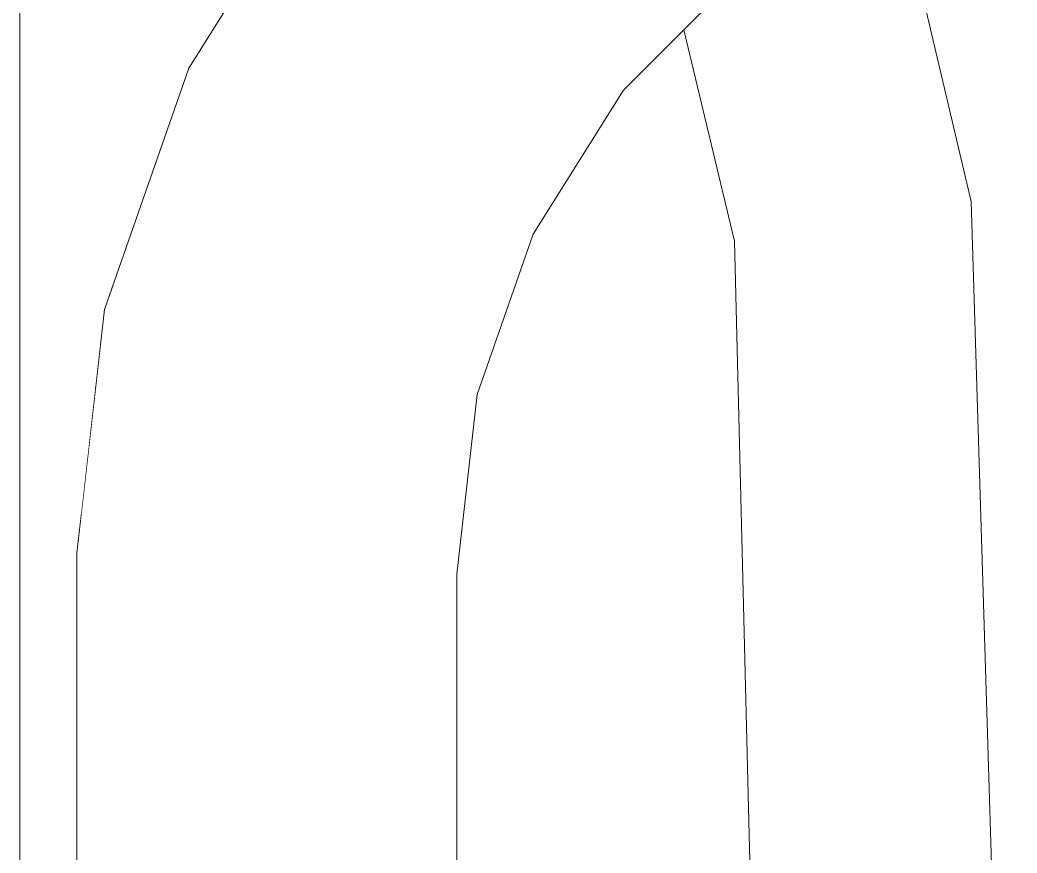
# Model space of a CAD drawing. Header units: millimetres. Extents: x -48147 to 1414029, y -496296 to 18123.
# Drawn here: x 1378201.6 to 1378254.1, y -489502 to -489458.1 of the extents above; entities that cross this region are included whole.
import ezdxf

# ---------------------------------------------------------------- set-up
doc = ezdxf.new("R2010")
doc.units = ezdxf.units.MM
doc.header["$MEASUREMENT"] = 0
doc.linetypes.add('Wipeout_Contour', pattern=[1000, 0, -1000])
doc.layers.add('New_A-25-M_Wall_Int', color=7, linetype='Continuous')
doc.layers.add('New_A-35-M_FFE_Sanitary', color=7, linetype='Continuous')
doc.layers.add('New_A-35-M_FFE_Sanitary_Pen_No__64', color=7, linetype='Continuous', lineweight=20, true_color=0x606060)
doc.layers.add('New_A-35-M_FFE_Sanitary_Pen_No__74', color=7, linetype='Continuous', lineweight=20, true_color=0x606060)

# ---------------------------------------------------------------- blocks, each defined once
blk = doc.blocks.new('Section Elem_154_2', base_point=(1372878.996, -490836.732))
at = {"color": 254, "linetype": 'Wipeout_Contour', "lineweight": 0, "ltscale": 16088546.13971808}
blk.add_wipeout([(1378224.575, -489487.294), (1378224.575, -489711.351), (1378226.577, -489701.027), (1378230.687, -489672.202), (1378237.024, -489624.732), (1378241.085, -489546.732), (1378239.202, -489469.78), (1378236.521, -489458.662), (1378233.352, -489461.831), (1378228.594, -489469.404), (1378225.64, -489477.845)], dxfattribs=at).dxf.layer = 'New_A-25-M_Wall_Int'
blk = doc.blocks.new('Section Elem_190_2', base_point=(1372878.996, -490836.732))
at = {"color": 254, "linetype": 'Wipeout_Contour', "lineweight": 0, "ltscale": 8775213.607918296}
blk.add_wipeout([(1378204.798, -489484.218), (1378206.021, -489473.367), (1378210.463, -489460.673), (1378212.577, -489457.309), (1378212.575, -489383.732), (1378204.798, -489380.511)], dxfattribs=at).dxf.layer = 'New_A-35-M_FFE_Sanitary'
at = {"color": 254, "linetype": 'Wipeout_Contour', "lineweight": 0, "ltscale": 4387812.572370471}
blk.add_wipeout([(1378254.072, -489546.732), (1378251.085, -489468.418), (1378252.431, -489547.756)], dxfattribs=at).dxf.layer = 'New_A-35-M_FFE_Sanitary'
at = {"color": 254, "linetype": 'Wipeout_Contour', "lineweight": 0, "ltscale": 8775479.238848457}
blk.add_wipeout([(1378204.798, -489380.511), (1378201.577, -489379.177), (1378201.577, -489894.732), (1378204.578, -489894.732), (1378204.578, -489486.171), (1378204.798, -489484.218)], dxfattribs=at).dxf.layer = 'New_A-35-M_FFE_Sanitary'
at = {"color": 254, "linetype": 'Wipeout_Contour', "lineweight": 0, "ltscale": 4387784.960119426}
blk.add_wipeout([(1378254.072, -489546.732), (1378251.655, -489467.684), (1378251.085, -489468.418)], dxfattribs=at).dxf.layer = 'New_A-35-M_FFE_Sanitary'
at = {"layer": 'New_A-35-M_FFE_Sanitary_Pen_No__64', "linetype": 'Continuous'}
blk.add_line((1378201.577, -489379.177), (1378201.577, -489894.732), dxfattribs=at)
at = {"color": 254, "linetype": 'Wipeout_Contour', "lineweight": 0, "ltscale": 4387804.224860418}
blk.add_wipeout([(1378252.431, -489547.756), (1378247.201, -489469.335), (1378247.947, -489548.18)], dxfattribs=at).dxf.layer = 'New_A-35-M_FFE_Sanitary'
at = {"color": 254, "linetype": 'Wipeout_Contour', "lineweight": 0, "ltscale": 4387779.592016594}
blk.add_wipeout([(1378252.431, -489547.756), (1378251.085, -489468.418), (1378247.201, -489469.335)], dxfattribs=at).dxf.layer = 'New_A-35-M_FFE_Sanitary'
at = {"color": 254, "linetype": 'Wipeout_Contour', "lineweight": 0, "ltscale": 7312898.051941488}
blk.add_wipeout([(1378247.248, -489450.749), (1378247.113, -489450.835), (1378251.085, -489468.418), (1378251.655, -489467.684), (1378247.615, -489450.621)], dxfattribs=at).dxf.layer = 'New_A-35-M_FFE_Sanitary'
at = {"color": 254, "linetype": 'Wipeout_Contour', "lineweight": 0, "ltscale": 4387791.095414636}
blk.add_wipeout([(1378247.947, -489548.18), (1378242.279, -489469.9), (1378243.248, -489547.756)], dxfattribs=at).dxf.layer = 'New_A-35-M_FFE_Sanitary'
at = {"layer": 'New_A-35-M_FFE_Sanitary_Pen_No__64', "linetype": 'Continuous'}
blk.add_line((1378254.072, -489546.732), (1378251.655, -489467.684), dxfattribs=at)
at = {"color": 254, "linetype": 'Wipeout_Contour', "lineweight": 0, "ltscale": 4387767.586830511}
blk.add_wipeout([(1378247.947, -489548.18), (1378247.201, -489469.335), (1378242.279, -489469.9)], dxfattribs=at).dxf.layer = 'New_A-35-M_FFE_Sanitary'
at = {"color": 254, "linetype": 'Wipeout_Contour', "lineweight": 0, "ltscale": 5850315.468386131}
blk.add_wipeout([(1378246.557, -489451.183), (1378243.869, -489452.873), (1378247.201, -489469.335), (1378251.085, -489468.418)], dxfattribs=at).dxf.layer = 'New_A-35-M_FFE_Sanitary'
at = {"color": 254, "linetype": 'Wipeout_Contour', "lineweight": 0, "ltscale": 4387780.925141061}
blk.add_wipeout([(1378243.248, -489547.756), (1378239.202, -489469.78), (1378241.085, -489546.732)], dxfattribs=at).dxf.layer = 'New_A-35-M_FFE_Sanitary'
at = {"color": 254, "linetype": 'Wipeout_Contour', "lineweight": 0, "ltscale": 4387736.048703725}
blk.add_wipeout([(1378247.113, -489450.835), (1378246.557, -489451.183), (1378251.085, -489468.418)], dxfattribs=at).dxf.layer = 'New_A-35-M_FFE_Sanitary'
at = {"color": 254, "linetype": 'Wipeout_Contour', "lineweight": 0, "ltscale": 4387755.727291552}
blk.add_wipeout([(1378243.248, -489547.756), (1378242.279, -489469.9), (1378239.202, -489469.78)], dxfattribs=at).dxf.layer = 'New_A-35-M_FFE_Sanitary'
at = {"layer": 'New_A-35-M_FFE_Sanitary_Pen_No__64', "linetype": 'Continuous'}
blk.add_line((1378251.655, -489467.684), (1378247.615, -489450.621), dxfattribs=at)
at = {"color": 254, "linetype": 'Wipeout_Contour', "lineweight": 0, "ltscale": 7312872.210791364}
blk.add_wipeout([(1378239.676, -489455.507), (1378239.45, -489455.733), (1378242.279, -489469.9), (1378247.201, -489469.335), (1378242.849, -489453.514)], dxfattribs=at).dxf.layer = 'New_A-35-M_FFE_Sanitary'
at = {"color": 254, "linetype": 'Wipeout_Contour', "lineweight": 0, "ltscale": 4387727.507611115}
blk.add_wipeout([(1378243.869, -489452.873), (1378242.849, -489453.514), (1378247.201, -489469.335)], dxfattribs=at).dxf.layer = 'New_A-35-M_FFE_Sanitary'
at = {"color": 254, "linetype": 'Wipeout_Contour', "lineweight": 0, "ltscale": 5850289.83944539}
blk.add_wipeout([(1378238.705, -489456.478), (1378236.712, -489458.471), (1378239.202, -489469.78), (1378242.279, -489469.9)], dxfattribs=at).dxf.layer = 'New_A-35-M_FFE_Sanitary'
at = {"color": 254, "linetype": 'Wipeout_Contour', "lineweight": 0, "ltscale": 4387716.967548639}
blk.add_wipeout([(1378239.45, -489455.733), (1378238.705, -489456.478), (1378242.279, -489469.9)], dxfattribs=at).dxf.layer = 'New_A-35-M_FFE_Sanitary'
at = {"color": 254, "linetype": 'Wipeout_Contour', "lineweight": 0, "ltscale": 4387711.154872634}
blk.add_wipeout([(1378236.712, -489458.471), (1378236.521, -489458.662), (1378239.202, -489469.78)], dxfattribs=at).dxf.layer = 'New_A-35-M_FFE_Sanitary'
at = {"layer": 'New_A-35-M_FFE_Sanitary_Pen_No__64', "linetype": 'Continuous'}
for p, q in [((1378239.202, -489469.78), (1378236.521, -489458.662)), ((1378241.085, -489546.732), (1378239.202, -489469.78))]:
    blk.add_line(p, q, dxfattribs=at)
blk = doc.blocks.new('Section Elem_327_2', base_point=(1372878.996, -490836.732))
at = {"color": 254, "linetype": 'Wipeout_Contour', "lineweight": 0, "ltscale": 5850272.492718166}
blk.add_wipeout([(1378239.676, -489455.507), (1378239.599, -489455.412), (1378233.256, -489461.755), (1378233.352, -489461.831)], dxfattribs=at).dxf.layer = 'New_A-35-M_FFE_Sanitary'
at = {"color": 254, "linetype": 'Wipeout_Contour', "lineweight": 0, "ltscale": 5850271.506602824}
blk.add_wipeout([(1378239.599, -489455.412), (1378239.335, -489455.08), (1378232.924, -489461.49), (1378233.256, -489461.755)], dxfattribs=at).dxf.layer = 'New_A-35-M_FFE_Sanitary'
at = {"color": 254, "linetype": 'Wipeout_Contour', "lineweight": 0, "ltscale": 5850269.460263376}
blk.add_wipeout([(1378239.335, -489455.08), (1378238.89, -489454.522), (1378232.366, -489461.045), (1378232.924, -489461.49)], dxfattribs=at).dxf.layer = 'New_A-35-M_FFE_Sanitary'
at = {"color": 254, "linetype": 'Wipeout_Contour', "lineweight": 0, "ltscale": 5850260.890062327}
blk.add_wipeout([(1378233.352, -489461.831), (1378233.256, -489461.755), (1378228.483, -489469.351), (1378228.594, -489469.404)], dxfattribs=at).dxf.layer = 'New_A-35-M_FFE_Sanitary'
at = {"color": 254, "linetype": 'Wipeout_Contour', "lineweight": 0, "ltscale": 5850266.415855391}
blk.add_wipeout([(1378238.89, -489454.522), (1378238.278, -489453.755), (1378231.599, -489460.434), (1378232.366, -489461.045)], dxfattribs=at).dxf.layer = 'New_A-35-M_FFE_Sanitary'
at = {"color": 254, "linetype": 'Wipeout_Contour', "lineweight": 0, "ltscale": 5850259.824869128}
blk.add_wipeout([(1378233.256, -489461.755), (1378232.924, -489461.49), (1378228.101, -489469.166), (1378228.483, -489469.351)], dxfattribs=at).dxf.layer = 'New_A-35-M_FFE_Sanitary'
at = {"color": 254, "linetype": 'Wipeout_Contour', "lineweight": 0, "ltscale": 5850262.465824684}
blk.add_wipeout([(1378238.278, -489453.755), (1378237.518, -489452.802), (1378230.646, -489459.674), (1378231.599, -489460.434)], dxfattribs=at).dxf.layer = 'New_A-35-M_FFE_Sanitary'
at = {"color": 254, "linetype": 'Wipeout_Contour', "lineweight": 0, "ltscale": 5850257.613917839}
blk.add_wipeout([(1378232.924, -489461.49), (1378232.366, -489461.045), (1378227.458, -489468.857), (1378228.101, -489469.166)], dxfattribs=at).dxf.layer = 'New_A-35-M_FFE_Sanitary'
at = {"color": 254, "linetype": 'Wipeout_Contour', "lineweight": 0, "ltscale": 5850257.730113223}
blk.add_wipeout([(1378237.518, -489452.802), (1378236.633, -489451.692), (1378229.537, -489458.789), (1378230.646, -489459.674)], dxfattribs=at).dxf.layer = 'New_A-35-M_FFE_Sanitary'
at = {"color": 254, "linetype": 'Wipeout_Contour', "lineweight": 0, "ltscale": 5850254.324260546}
blk.add_wipeout([(1378232.366, -489461.045), (1378231.599, -489460.434), (1378226.574, -489468.431), (1378227.458, -489468.857)], dxfattribs=at).dxf.layer = 'New_A-35-M_FFE_Sanitary'
at = {"color": 254, "linetype": 'Wipeout_Contour', "lineweight": 0, "ltscale": 5850257.068432486}
blk.add_wipeout([(1378228.594, -489469.404), (1378228.483, -489469.351), (1378225.52, -489477.818), (1378225.64, -489477.845)], dxfattribs=at).dxf.layer = 'New_A-35-M_FFE_Sanitary'
at = {"color": 254, "linetype": 'Wipeout_Contour', "lineweight": 0, "ltscale": 5850252.352528553}
blk.add_wipeout([(1378236.633, -489451.692), (1378235.65, -489450.46), (1378228.304, -489457.806), (1378229.537, -489458.789)], dxfattribs=at).dxf.layer = 'New_A-35-M_FFE_Sanitary'
at = {"color": 254, "linetype": 'Wipeout_Contour', "lineweight": 0, "ltscale": 5850250.055710497}
blk.add_wipeout([(1378231.599, -489460.434), (1378230.646, -489459.674), (1378225.476, -489467.902), (1378226.574, -489468.431)], dxfattribs=at).dxf.layer = 'New_A-35-M_FFE_Sanitary'
at = {"color": 254, "linetype": 'Wipeout_Contour', "lineweight": 0, "ltscale": 5850255.977578937}
blk.add_wipeout([(1378228.483, -489469.351), (1378228.101, -489469.166), (1378225.107, -489477.724), (1378225.52, -489477.818)], dxfattribs=at).dxf.layer = 'New_A-35-M_FFE_Sanitary'
at = {"layer": 'New_A-35-M_FFE_Sanitary_Pen_No__74', "linetype": 'Continuous'}
blk.add_line((1378239.676, -489455.507), (1378233.352, -489461.831), dxfattribs=at)
at = {"color": 254, "linetype": 'Wipeout_Contour', "lineweight": 0, "ltscale": 5850244.937831412}
blk.add_wipeout([(1378230.646, -489459.674), (1378229.537, -489458.789), (1378224.197, -489467.287), (1378225.476, -489467.902)], dxfattribs=at).dxf.layer = 'New_A-35-M_FFE_Sanitary'
at = {"color": 254, "linetype": 'Wipeout_Contour', "lineweight": 0, "ltscale": 5850253.713020897}
blk.add_wipeout([(1378228.101, -489469.166), (1378227.458, -489468.857), (1378224.411, -489477.565), (1378225.107, -489477.724)], dxfattribs=at).dxf.layer = 'New_A-35-M_FFE_Sanitary'
at = {"color": 254, "linetype": 'Wipeout_Contour', "lineweight": 0, "ltscale": 5850239.126013373}
blk.add_wipeout([(1378229.537, -489458.789), (1378228.304, -489457.806), (1378222.777, -489466.602), (1378224.197, -489467.287)], dxfattribs=at).dxf.layer = 'New_A-35-M_FFE_Sanitary'
at = {"color": 254, "linetype": 'Wipeout_Contour', "lineweight": 0, "ltscale": 5850250.34325097}
blk.add_wipeout([(1378227.458, -489468.857), (1378226.574, -489468.431), (1378223.454, -489477.346), (1378224.411, -489477.565)], dxfattribs=at).dxf.layer = 'New_A-35-M_FFE_Sanitary'
at = {"layer": 'New_A-35-M_FFE_Sanitary_Pen_No__74', "linetype": 'Continuous'}
blk.add_line((1378233.352, -489461.831), (1378228.594, -489469.404), dxfattribs=at)
at = {"color": 254, "linetype": 'Wipeout_Contour', "lineweight": 0, "ltscale": 5850232.796756727}
blk.add_wipeout([(1378228.304, -489457.806), (1378226.986, -489456.754), (1378221.257, -489465.871), (1378222.777, -489466.602)], dxfattribs=at).dxf.layer = 'New_A-35-M_FFE_Sanitary'
at = {"color": 254, "linetype": 'Wipeout_Contour', "lineweight": 0, "ltscale": 5850245.970394121}
blk.add_wipeout([(1378226.574, -489468.431), (1378225.476, -489467.902), (1378222.266, -489477.075), (1378223.454, -489477.346)], dxfattribs=at).dxf.layer = 'New_A-35-M_FFE_Sanitary'
at = {"color": 254, "linetype": 'Wipeout_Contour', "lineweight": 0, "ltscale": 5850261.475352893}
blk.add_wipeout([(1378225.64, -489477.845), (1378225.52, -489477.818), (1378224.454, -489487.287), (1378224.575, -489487.294)], dxfattribs=at).dxf.layer = 'New_A-35-M_FFE_Sanitary'
at = {"color": 254, "linetype": 'Wipeout_Contour', "lineweight": 0, "ltscale": 5850226.142309995}
blk.add_wipeout([(1378226.986, -489456.754), (1378225.622, -489455.667), (1378219.686, -489465.114), (1378221.257, -489465.871)], dxfattribs=at).dxf.layer = 'New_A-35-M_FFE_Sanitary'
at = {"color": 254, "linetype": 'Wipeout_Contour', "lineweight": 0, "ltscale": 5850240.72711614}
blk.add_wipeout([(1378225.476, -489467.902), (1378224.197, -489467.287), (1378220.883, -489476.759), (1378222.266, -489477.075)], dxfattribs=at).dxf.layer = 'New_A-35-M_FFE_Sanitary'
at = {"color": 254, "linetype": 'Wipeout_Contour', "lineweight": 0, "ltscale": 5850260.408224598}
blk.add_wipeout([(1378225.52, -489477.818), (1378225.107, -489477.724), (1378224.032, -489487.263), (1378224.454, -489487.287)], dxfattribs=at).dxf.layer = 'New_A-35-M_FFE_Sanitary'
at = {"layer": 'New_A-35-M_FFE_Sanitary_Pen_No__74', "linetype": 'Continuous'}
blk.add_line((1378228.594, -489469.404), (1378225.64, -489477.845), dxfattribs=at)
at = {"color": 254, "linetype": 'Wipeout_Contour', "lineweight": 0, "ltscale": 5850219.364826929}
blk.add_wipeout([(1378225.622, -489455.667), (1378224.254, -489454.576), (1378218.109, -489464.355), (1378219.686, -489465.114)], dxfattribs=at).dxf.layer = 'New_A-35-M_FFE_Sanitary'
at = {"color": 254, "linetype": 'Wipeout_Contour', "lineweight": 0, "ltscale": 5850234.772590256}
blk.add_wipeout([(1378224.197, -489467.287), (1378222.777, -489466.602), (1378219.345, -489476.409), (1378220.883, -489476.759)], dxfattribs=at).dxf.layer = 'New_A-35-M_FFE_Sanitary'
at = {"color": 254, "linetype": 'Wipeout_Contour', "lineweight": 0, "ltscale": 5850258.190541439}
blk.add_wipeout([(1378225.107, -489477.724), (1378224.411, -489477.565), (1378223.323, -489487.224), (1378224.032, -489487.263)], dxfattribs=at).dxf.layer = 'New_A-35-M_FFE_Sanitary'
at = {"color": 254, "linetype": 'Wipeout_Contour', "lineweight": 0, "ltscale": 5850212.670221677}
blk.add_wipeout([(1378224.254, -489454.576), (1378222.923, -489453.515), (1378216.576, -489463.616), (1378218.109, -489464.355)], dxfattribs=at).dxf.layer = 'New_A-35-M_FFE_Sanitary'
at = {"color": 254, "linetype": 'Wipeout_Contour', "lineweight": 0, "ltscale": 5850228.287651966}
blk.add_wipeout([(1378222.777, -489466.602), (1378221.257, -489465.871), (1378217.701, -489476.033), (1378219.345, -489476.409)], dxfattribs=at).dxf.layer = 'New_A-35-M_FFE_Sanitary'
at = {"color": 254, "linetype": 'Wipeout_Contour', "lineweight": 0, "ltscale": 5850254.88911613}
blk.add_wipeout([(1378224.411, -489477.565), (1378223.454, -489477.346), (1378222.348, -489487.169), (1378223.323, -489487.224)], dxfattribs=at).dxf.layer = 'New_A-35-M_FFE_Sanitary'
at = {"color": 254, "linetype": 'Wipeout_Contour', "lineweight": 0, "ltscale": 5850206.261909625}
blk.add_wipeout([(1378222.923, -489453.515), (1378221.67, -489452.515), (1378215.132, -489462.921), (1378216.576, -489463.616)], dxfattribs=at).dxf.layer = 'New_A-35-M_FFE_Sanitary'
at = {"color": 254, "linetype": 'Wipeout_Contour', "lineweight": 0, "ltscale": 5850221.469294125}
blk.add_wipeout([(1378221.257, -489465.871), (1378219.686, -489465.114), (1378216.001, -489475.645), (1378217.701, -489476.033)], dxfattribs=at).dxf.layer = 'New_A-35-M_FFE_Sanitary'
at = {"color": 254, "linetype": 'Wipeout_Contour', "lineweight": 0, "ltscale": 5850250.603961758}
blk.add_wipeout([(1378223.454, -489477.346), (1378222.266, -489477.075), (1378221.137, -489487.101), (1378222.348, -489487.169)], dxfattribs=at).dxf.layer = 'New_A-35-M_FFE_Sanitary'
at = {"color": 254, "linetype": 'Wipeout_Contour', "lineweight": 0, "ltscale": 5850599.880175922}
blk.add_wipeout([(1378224.575, -489487.294), (1378224.454, -489487.287), (1378224.454, -489986.178), (1378224.575, -489986.171)], dxfattribs=at).dxf.layer = 'New_A-35-M_FFE_Sanitary'
at = {"color": 254, "linetype": 'Wipeout_Contour', "lineweight": 0, "ltscale": 5850200.334624404}
blk.add_wipeout([(1378221.67, -489452.515), (1378220.533, -489451.609), (1378213.822, -489462.29), (1378215.132, -489462.921)], dxfattribs=at).dxf.layer = 'New_A-35-M_FFE_Sanitary'
at = {"color": 254, "linetype": 'Wipeout_Contour', "lineweight": 0, "ltscale": 5850214.52467213}
blk.add_wipeout([(1378219.686, -489465.114), (1378218.109, -489464.355), (1378214.295, -489475.256), (1378216.001, -489475.645)], dxfattribs=at).dxf.layer = 'New_A-35-M_FFE_Sanitary'
at = {"color": 254, "linetype": 'Wipeout_Contour', "lineweight": 0, "ltscale": 5850245.465117296}
blk.add_wipeout([(1378222.266, -489477.075), (1378220.883, -489476.759), (1378219.727, -489487.022), (1378221.137, -489487.101)], dxfattribs=at).dxf.layer = 'New_A-35-M_FFE_Sanitary'
at = {"color": 254, "linetype": 'Wipeout_Contour', "lineweight": 0, "ltscale": 5850598.85614407}
blk.add_wipeout([(1378224.454, -489487.287), (1378224.032, -489487.263), (1378224.032, -489986.201), (1378224.454, -489986.178)], dxfattribs=at).dxf.layer = 'New_A-35-M_FFE_Sanitary'
at = {"layer": 'New_A-35-M_FFE_Sanitary_Pen_No__74', "linetype": 'Continuous'}
for p, q in [((1378225.64, -489477.845), (1378224.575, -489487.294)), ((1378224.575, -489487.294), (1378224.575, -489986.171))]:
    blk.add_line(p, q, dxfattribs=at)
at = {"color": 254, "linetype": 'Wipeout_Contour', "lineweight": 0, "ltscale": 5850195.068499032}
blk.add_wipeout([(1378220.533, -489451.609), (1378219.547, -489450.822), (1378212.685, -489461.743), (1378213.822, -489462.29)], dxfattribs=at).dxf.layer = 'New_A-35-M_FFE_Sanitary'
at = {"color": 254, "linetype": 'Wipeout_Contour', "lineweight": 0, "ltscale": 5850207.664802395}
blk.add_wipeout([(1378218.109, -489464.355), (1378216.576, -489463.616), (1378212.635, -489474.877), (1378214.295, -489475.256)], dxfattribs=at).dxf.layer = 'New_A-35-M_FFE_Sanitary'
at = {"color": 254, "linetype": 'Wipeout_Contour', "lineweight": 0, "ltscale": 5850239.628636796}
blk.add_wipeout([(1378220.883, -489476.759), (1378219.345, -489476.409), (1378218.16, -489486.934), (1378219.727, -489487.022)], dxfattribs=at).dxf.layer = 'New_A-35-M_FFE_Sanitary'
at = {"color": 254, "linetype": 'Wipeout_Contour', "lineweight": 0, "ltscale": 5850596.725150083}
blk.add_wipeout([(1378224.032, -489487.263), (1378223.323, -489487.224), (1378223.323, -489986.241), (1378224.032, -489986.201)], dxfattribs=at).dxf.layer = 'New_A-35-M_FFE_Sanitary'
at = {"color": 254, "linetype": 'Wipeout_Contour', "lineweight": 0, "ltscale": 5850190.623590939}
blk.add_wipeout([(1378219.547, -489450.822), (1378218.741, -489450.179), (1378211.756, -489461.295), (1378212.685, -489461.743)], dxfattribs=at).dxf.layer = 'New_A-35-M_FFE_Sanitary'
at = {"color": 254, "linetype": 'Wipeout_Contour', "lineweight": 0, "ltscale": 5850201.098145846}
blk.add_wipeout([(1378216.576, -489463.616), (1378215.132, -489462.921), (1378211.073, -489474.521), (1378212.635, -489474.877)], dxfattribs=at).dxf.layer = 'New_A-35-M_FFE_Sanitary'
at = {"color": 254, "linetype": 'Wipeout_Contour', "lineweight": 0, "ltscale": 5850233.27181747}
blk.add_wipeout([(1378219.345, -489476.409), (1378217.701, -489476.033), (1378216.485, -489486.84), (1378218.16, -489486.934)], dxfattribs=at).dxf.layer = 'New_A-35-M_FFE_Sanitary'
at = {"color": 254, "linetype": 'Wipeout_Contour', "lineweight": 0, "ltscale": 5850593.551943284}
blk.add_wipeout([(1378223.323, -489487.224), (1378222.348, -489487.169), (1378222.348, -489986.296), (1378223.323, -489986.241)], dxfattribs=at).dxf.layer = 'New_A-35-M_FFE_Sanitary'
at = {"color": 254, "linetype": 'Wipeout_Contour', "lineweight": 0, "ltscale": 5850187.135017042}
blk.add_wipeout([(1378218.741, -489450.179), (1378218.14, -489449.7), (1378211.064, -489460.962), (1378211.756, -489461.295)], dxfattribs=at).dxf.layer = 'New_A-35-M_FFE_Sanitary'
at = {"color": 254, "linetype": 'Wipeout_Contour', "lineweight": 0, "ltscale": 5850195.024271126}
blk.add_wipeout([(1378215.132, -489462.921), (1378213.822, -489462.29), (1378209.655, -489474.197), (1378211.073, -489474.521)], dxfattribs=at).dxf.layer = 'New_A-35-M_FFE_Sanitary'
at = {"color": 254, "linetype": 'Wipeout_Contour', "lineweight": 0, "ltscale": 5850226.587795453}
blk.add_wipeout([(1378217.701, -489476.033), (1378216.001, -489475.645), (1378214.751, -489486.742), (1378216.485, -489486.84)], dxfattribs=at).dxf.layer = 'New_A-35-M_FFE_Sanitary'
at = {"color": 254, "linetype": 'Wipeout_Contour', "lineweight": 0, "ltscale": 5850589.432940161}
blk.add_wipeout([(1378222.348, -489487.169), (1378221.137, -489487.101), (1378221.137, -489986.364), (1378222.348, -489986.296)], dxfattribs=at).dxf.layer = 'New_A-35-M_FFE_Sanitary'
at = {"color": 254, "linetype": 'Wipeout_Contour', "lineweight": 0, "ltscale": 5850184.708846442}
blk.add_wipeout([(1378218.14, -489449.7), (1378217.762, -489449.399), (1378210.628, -489460.752), (1378211.064, -489460.962)], dxfattribs=at).dxf.layer = 'New_A-35-M_FFE_Sanitary'
at = {"color": 254, "linetype": 'Wipeout_Contour', "lineweight": 0, "ltscale": 5850189.627789682}
blk.add_wipeout([(1378213.822, -489462.29), (1378212.685, -489461.743), (1378208.425, -489473.916), (1378209.655, -489474.197)], dxfattribs=at).dxf.layer = 'New_A-35-M_FFE_Sanitary'
at = {"color": 254, "linetype": 'Wipeout_Contour', "lineweight": 0, "ltscale": 5850219.779667212}
blk.add_wipeout([(1378216.001, -489475.645), (1378214.295, -489475.256), (1378213.012, -489486.645), (1378214.751, -489486.742)], dxfattribs=at).dxf.layer = 'New_A-35-M_FFE_Sanitary'
at = {"color": 254, "linetype": 'Wipeout_Contour', "lineweight": 0, "ltscale": 5850584.493294779}
blk.add_wipeout([(1378221.137, -489487.101), (1378219.727, -489487.022), (1378219.727, -489986.443), (1378221.137, -489986.364)], dxfattribs=at).dxf.layer = 'New_A-35-M_FFE_Sanitary'
at = {"color": 254, "linetype": 'Wipeout_Contour', "lineweight": 0, "ltscale": 5850183.418875227}
blk.add_wipeout([(1378210.463, -489460.673), (1378210.628, -489460.752), (1378217.762, -489449.399), (1378217.619, -489449.285)], dxfattribs=at).dxf.layer = 'New_A-35-M_FFE_Sanitary'
at = {"color": 254, "linetype": 'Wipeout_Contour', "lineweight": 0, "ltscale": 5850185.072746586}
blk.add_wipeout([(1378212.685, -489461.743), (1378211.756, -489461.295), (1378207.42, -489473.687), (1378208.425, -489473.916)], dxfattribs=at).dxf.layer = 'New_A-35-M_FFE_Sanitary'
at = {"color": 254, "linetype": 'Wipeout_Contour', "lineweight": 0, "ltscale": 5850213.05431265}
blk.add_wipeout([(1378214.295, -489475.256), (1378212.635, -489474.877), (1378211.321, -489486.55), (1378213.012, -489486.645)], dxfattribs=at).dxf.layer = 'New_A-35-M_FFE_Sanitary'
at = {"color": 254, "linetype": 'Wipeout_Contour', "lineweight": 0, "ltscale": 5850578.883096002}
blk.add_wipeout([(1378219.727, -489487.022), (1378218.16, -489486.934), (1378218.16, -489986.531), (1378219.727, -489986.443)], dxfattribs=at).dxf.layer = 'New_A-35-M_FFE_Sanitary'
at = {"color": 254, "linetype": 'Wipeout_Contour', "lineweight": 0, "ltscale": 5850181.49763705}
blk.add_wipeout([(1378211.756, -489461.295), (1378211.064, -489460.962), (1378206.671, -489473.516), (1378207.42, -489473.687)], dxfattribs=at).dxf.layer = 'New_A-35-M_FFE_Sanitary'
at = {"color": 254, "linetype": 'Wipeout_Contour', "lineweight": 0, "ltscale": 5850206.616106486}
blk.add_wipeout([(1378212.635, -489474.877), (1378211.073, -489474.521), (1378209.729, -489486.46), (1378211.321, -489486.55)], dxfattribs=at).dxf.layer = 'New_A-35-M_FFE_Sanitary'
at = {"color": 254, "linetype": 'Wipeout_Contour', "lineweight": 0, "ltscale": 5850572.772807096}
blk.add_wipeout([(1378218.16, -489486.934), (1378216.485, -489486.84), (1378216.485, -489986.625), (1378218.16, -489986.531)], dxfattribs=at).dxf.layer = 'New_A-35-M_FFE_Sanitary'
at = {"color": 254, "linetype": 'Wipeout_Contour', "lineweight": 0, "ltscale": 5850179.011199624}
blk.add_wipeout([(1378211.064, -489460.962), (1378210.628, -489460.752), (1378206.2, -489473.408), (1378206.671, -489473.516)], dxfattribs=at).dxf.layer = 'New_A-35-M_FFE_Sanitary'
at = {"color": 254, "linetype": 'Wipeout_Contour', "lineweight": 0, "ltscale": 5850200.660708647}
blk.add_wipeout([(1378211.073, -489474.521), (1378209.655, -489474.197), (1378208.283, -489486.379), (1378209.729, -489486.46)], dxfattribs=at).dxf.layer = 'New_A-35-M_FFE_Sanitary'
at = {"color": 254, "linetype": 'Wipeout_Contour', "lineweight": 0, "ltscale": 5850566.348086257}
blk.add_wipeout([(1378216.485, -489486.84), (1378214.751, -489486.742), (1378214.751, -489986.723), (1378216.485, -489986.625)], dxfattribs=at).dxf.layer = 'New_A-35-M_FFE_Sanitary'
at = {"color": 254, "linetype": 'Wipeout_Contour', "lineweight": 0, "ltscale": 5850177.689113284}
blk.add_wipeout([(1378210.463, -489460.673), (1378206.021, -489473.367), (1378206.2, -489473.408), (1378210.628, -489460.752)], dxfattribs=at).dxf.layer = 'New_A-35-M_FFE_Sanitary'
at = {"color": 254, "linetype": 'Wipeout_Contour', "lineweight": 0, "ltscale": 5850195.369122541}
blk.add_wipeout([(1378209.655, -489474.197), (1378208.425, -489473.916), (1378207.03, -489486.309), (1378208.283, -489486.379)], dxfattribs=at).dxf.layer = 'New_A-35-M_FFE_Sanitary'
at = {"color": 254, "linetype": 'Wipeout_Contour', "lineweight": 0, "ltscale": 5850559.804145471}
blk.add_wipeout([(1378214.751, -489486.742), (1378213.012, -489486.645), (1378213.012, -489986.82), (1378214.751, -489986.723)], dxfattribs=at).dxf.layer = 'New_A-35-M_FFE_Sanitary'
at = {"layer": 'New_A-35-M_FFE_Sanitary_Pen_No__74', "linetype": 'Continuous'}
blk.add_line((1378217.619, -489449.285), (1378210.463, -489460.673), dxfattribs=at)
at = {"color": 254, "linetype": 'Wipeout_Contour', "lineweight": 0, "ltscale": 5850190.902202781}
blk.add_wipeout([(1378208.425, -489473.916), (1378207.42, -489473.687), (1378206.005, -489486.251), (1378207.03, -489486.309)], dxfattribs=at).dxf.layer = 'New_A-35-M_FFE_Sanitary'
at = {"color": 254, "linetype": 'Wipeout_Contour', "lineweight": 0, "ltscale": 5850553.339819074}
blk.add_wipeout([(1378213.012, -489486.645), (1378211.321, -489486.55), (1378211.321, -489986.915), (1378213.012, -489986.82)], dxfattribs=at).dxf.layer = 'New_A-35-M_FFE_Sanitary'
at = {"color": 254, "linetype": 'Wipeout_Contour', "lineweight": 0, "ltscale": 5850187.395781687}
blk.add_wipeout([(1378207.42, -489473.687), (1378206.671, -489473.516), (1378205.241, -489486.208), (1378206.005, -489486.251)], dxfattribs=at).dxf.layer = 'New_A-35-M_FFE_Sanitary'
at = {"color": 254, "linetype": 'Wipeout_Contour', "lineweight": 0, "ltscale": 5850547.151522278}
blk.add_wipeout([(1378211.321, -489486.55), (1378209.729, -489486.46), (1378209.729, -489987.005), (1378211.321, -489986.915)], dxfattribs=at).dxf.layer = 'New_A-35-M_FFE_Sanitary'
at = {"color": 254, "linetype": 'Wipeout_Contour', "lineweight": 0, "ltscale": 5850184.956568293}
blk.add_wipeout([(1378206.671, -489473.516), (1378206.2, -489473.408), (1378204.761, -489486.181), (1378205.241, -489486.208)], dxfattribs=at).dxf.layer = 'New_A-35-M_FFE_Sanitary'
at = {"color": 254, "linetype": 'Wipeout_Contour', "lineweight": 0, "ltscale": 5850541.427283198}
blk.add_wipeout([(1378209.729, -489486.46), (1378208.283, -489486.379), (1378208.283, -489987.086), (1378209.729, -489987.005)], dxfattribs=at).dxf.layer = 'New_A-35-M_FFE_Sanitary'
at = {"color": 254, "linetype": 'Wipeout_Contour', "lineweight": 0, "ltscale": 5850183.658958071}
blk.add_wipeout([(1378204.578, -489486.171), (1378204.761, -489486.181), (1378206.2, -489473.408), (1378206.021, -489473.367)], dxfattribs=at).dxf.layer = 'New_A-35-M_FFE_Sanitary'
at = {"color": 254, "linetype": 'Wipeout_Contour', "lineweight": 0, "ltscale": 5850536.34102974}
blk.add_wipeout([(1378208.283, -489486.379), (1378207.03, -489486.309), (1378207.03, -489987.156), (1378208.283, -489987.086)], dxfattribs=at).dxf.layer = 'New_A-35-M_FFE_Sanitary'
at = {"layer": 'New_A-35-M_FFE_Sanitary_Pen_No__74', "linetype": 'Continuous'}
blk.add_line((1378210.463, -489460.673), (1378206.021, -489473.367), dxfattribs=at)
at = {"color": 254, "linetype": 'Wipeout_Contour', "lineweight": 0, "ltscale": 5850532.047304903}
blk.add_wipeout([(1378207.03, -489486.309), (1378206.005, -489486.251), (1378206.005, -489987.214), (1378207.03, -489987.156)], dxfattribs=at).dxf.layer = 'New_A-35-M_FFE_Sanitary'
at = {"color": 254, "linetype": 'Wipeout_Contour', "lineweight": 0, "ltscale": 5850528.676571103}
blk.add_wipeout([(1378206.005, -489486.251), (1378205.241, -489486.208), (1378205.241, -489987.257), (1378206.005, -489987.214)], dxfattribs=at).dxf.layer = 'New_A-35-M_FFE_Sanitary'
at = {"color": 254, "linetype": 'Wipeout_Contour', "lineweight": 0, "ltscale": 5850526.331246166}
blk.add_wipeout([(1378205.241, -489486.208), (1378204.761, -489486.181), (1378204.761, -489987.284), (1378205.241, -489987.257)], dxfattribs=at).dxf.layer = 'New_A-35-M_FFE_Sanitary'
at = {"color": 254, "linetype": 'Wipeout_Contour', "lineweight": 0, "ltscale": 5850525.082592376}
blk.add_wipeout([(1378204.578, -489987.294), (1378204.761, -489987.284), (1378204.761, -489486.181), (1378204.578, -489486.171)], dxfattribs=at).dxf.layer = 'New_A-35-M_FFE_Sanitary'
at = {"layer": 'New_A-35-M_FFE_Sanitary_Pen_No__74', "linetype": 'Continuous'}
for p, q in [((1378206.021, -489473.367), (1378204.578, -489486.171)), ((1378204.578, -489486.171), (1378204.578, -489987.294))]:
    blk.add_line(p, q, dxfattribs=at)

msp = doc.modelspace()

# ---------------------------------------------------------------- block references
at = {"layer": 'New_A-25-M_Wall_Int'}
msp.add_blockref('Section Elem_154_2', (1372878.996, -490836.732), dxfattribs=at)

# ---------------------------------------------------------------- next in the draw order: block references
at = {"layer": 'New_A-35-M_FFE_Sanitary'}
msp.add_blockref('Section Elem_190_2', (1372878.996, -490836.732), dxfattribs=at)

# ---------------------------------------------------------------- next in the draw order: block references
msp.add_blockref('Section Elem_327_2', (1372878.996, -490836.732), dxfattribs=at)

doc.saveas('drawing.dxf')
